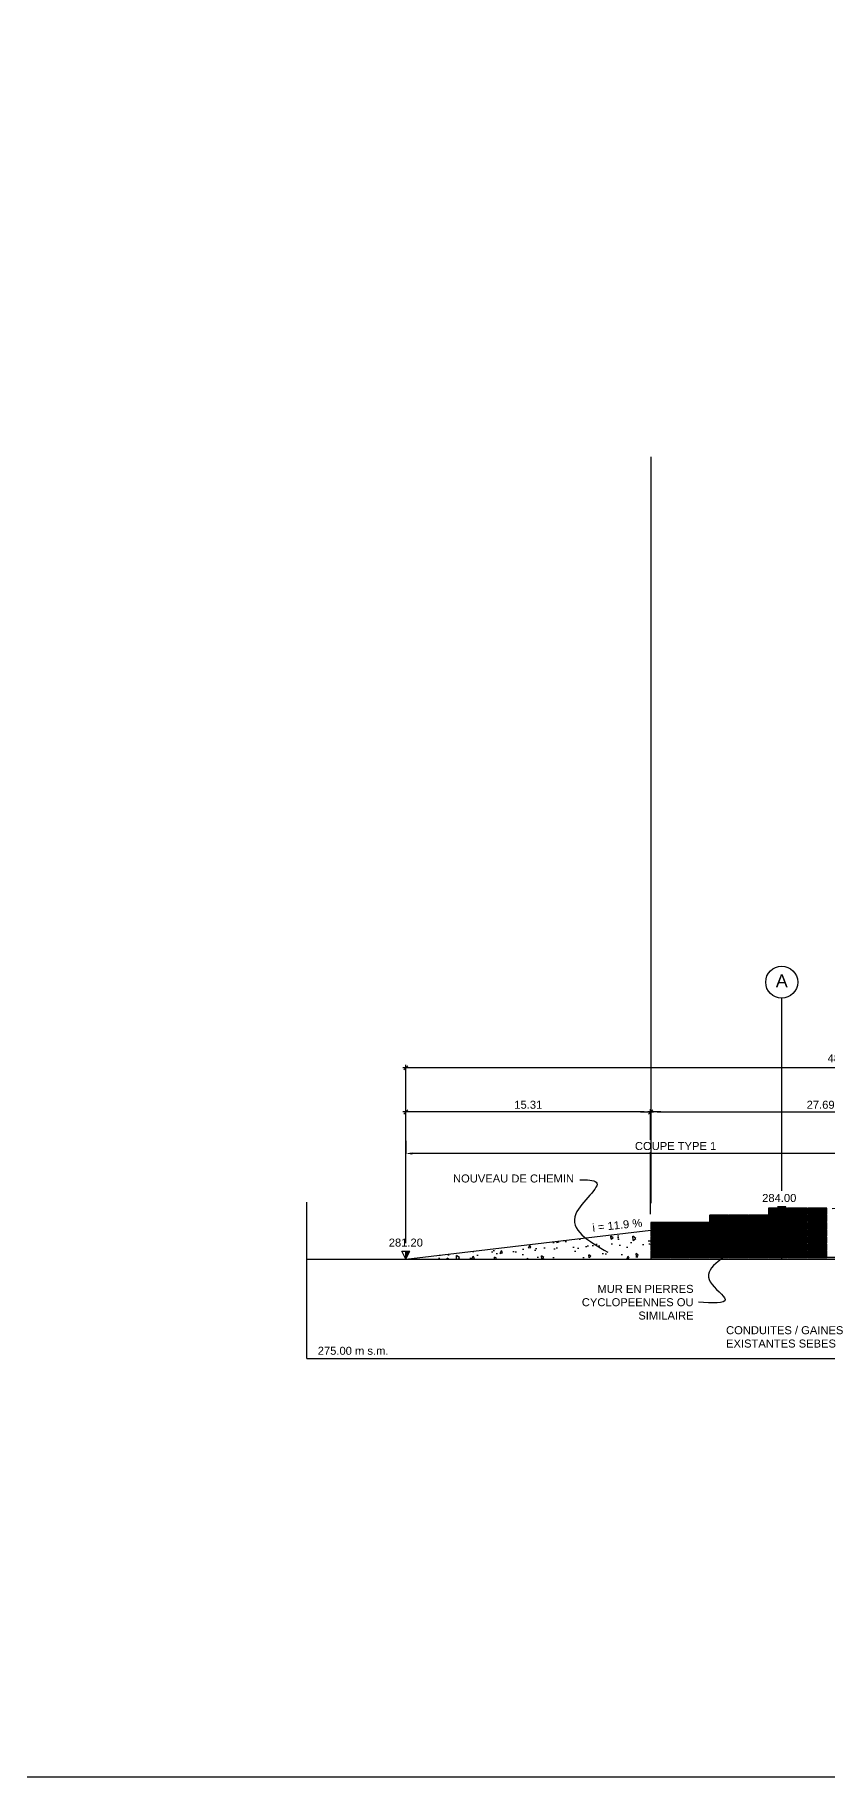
# Model space of a CAD drawing. Extents: x -427 to 62994, y 410 to 109394.
# Drawn here: x -246.4 to -196.9, y 578.1 to 687 of the extents above; entities that cross this region are included whole.
import ezdxf
from ezdxf.enums import TextEntityAlignment as Align

# ---------------------------------------------------------------- set-up
doc = ezdxf.new("R2010")
doc.units = 0
doc.header["$MEASUREMENT"] = 0
doc.linetypes.add('NASCOSTA', pattern=[9.525, 6.35, -3.175])
for name, color, linetype in [('DIME', 6, 'Continuous'), ('LIN010CO', 2, 'Continuous'), ('LIN018CO', 6, 'Continuous'), ('LIN025CO', 7, 'Continuous'), ('LIN035CO', 1, 'Continuous'), ('TEXT035', 1, 'Continuous'), ('TEXT050', 3, 'Continuous'), ('TRATTCOLO-29', 252, 'Continuous'), ('TRATTCOLO-30', 253, 'Continuous')]:
    doc.layers.add(name, color=color, linetype=linetype)
doc.layers.add('no_plot', color=5, linetype='Continuous', plot=False)
doc.styles.add('ARIAL', font='arial.ttf')
doc.styles.add('ROMANS', font='romans.shx')
doc.dimstyles.new('BO1', dxfattribs={"dimtxt": 0.25, "dimasz": 0.2, "dimexe": 0, "dimexo": 0.5, "dimgap": 0.1, "dimtad": 1, "dimzin": 0, "dimdsep": 46, "dimtxsty": 'ROMANS', "dimblk1": 'LINE', "dimblk2": 'LINE', "dimsah": 1, "dimcen": 2.5, "dimclrd": 256, "dimclre": 256, "dimclrt": 1, "dimadec": 0, "dimazin": 0, "dimtfac": 1, "dimtmove": 2, "dimatfit": 3, "dimldrblk": 'LINE', "dimfxl": 1, "dimtvp": 1, "dimtolj": 1, "dimtzin": 0, "dimarcsym": 0})

# ---------------------------------------------------------------- blocks, each defined once
blk = doc.blocks.new('LINE')
for p, q in [((-1.6, 0), (0.45, 0)), ((0, 0.45), (0, -0.45))]:
    blk.add_line(p, q)
at = {"color": 3}
blk.add_line((-0.32, -0.32), (0.32, 0.32), dxfattribs=at)
blk = doc.blocks.new('*D19')
at = {"layer": 'Defpoints', "color": 0, "transparency": 16777216}
for p in [(-223.21, 619.68), (-207.9, 612.3), (-223.21, 610.48)]:
    blk.add_point(p, dxfattribs=at)
at = {"layer": 'DIME', "lineweight": -2, "transparency": 16777216}
blk.add_line((-208.3, 619.68), (-222.81, 619.68), dxfattribs=at)
at = {"layer": 'DIME', "lineweight": -2, "transparency": 16777216, "xscale": 0.4, "yscale": 0.4, "zscale": 0.4, "rotation": 180}
blk.add_blockref('LINE', (-223.21, 619.68), dxfattribs=at)
at = {"layer": 'DIME', "lineweight": -2, "transparency": 16777216, "xscale": 0.4, "yscale": 0.4, "zscale": 0.4}
blk.add_blockref('LINE', (-207.9, 619.68), dxfattribs=at)
at = {"layer": 'DIME', "color": 1, "transparency": 16777216, "insert": (-215.55, 620.13), "char_height": 0.5, "attachment_point": 5, "style": 'ARIAL'}
blk.add_mtext('\\A1;15.31', dxfattribs=at)
blk = doc.blocks.new('*D21')
at = {"layer": 'Defpoints', "color": 0, "transparency": 16777216}
for p in [(-180.21, 619.68), (-180.21, 615.58), (-207.9, 612.3)]:
    blk.add_point(p, dxfattribs=at)
at = {"layer": 'DIME', "lineweight": -2, "transparency": 16777216}
for p, q in [((-207.9, 613.3), (-207.9, 619.68)), ((-207.5, 619.68), (-180.61, 619.68)), ((-180.21, 616.58), (-180.21, 619.68))]:
    blk.add_line(p, q, dxfattribs=at)
at = {"layer": 'DIME', "lineweight": -2, "transparency": 16777216, "xscale": 0.4, "yscale": 0.4, "zscale": 0.4, "rotation": 180}
blk.add_blockref('LINE', (-207.9, 619.68), dxfattribs=at)
at = {"layer": 'DIME', "lineweight": -2, "transparency": 16777216, "xscale": 0.4, "yscale": 0.4, "zscale": 0.4}
blk.add_blockref('LINE', (-180.21, 619.68), dxfattribs=at)
at = {"layer": 'DIME', "color": 1, "transparency": 16777216, "insert": (-194.05, 620.13), "char_height": 0.5, "attachment_point": 5, "style": 'ARIAL'}
blk.add_mtext('\\A1;27.69  MUR CELLULAIRE', dxfattribs=at)
blk = doc.blocks.new('*D22')
at = {"layer": 'Defpoints', "color": 0, "transparency": 16777216}
for p in [(-223.21, 622.44), (-175.21, 616.78), (-223.21, 610.48)]:
    blk.add_point(p, dxfattribs=at)
at = {"layer": 'DIME', "lineweight": -2, "transparency": 16777216}
for p, q in [((-223.21, 611.48), (-223.21, 622.44)), ((-175.61, 622.44), (-222.81, 622.44)), ((-175.21, 617.78), (-175.21, 622.44))]:
    blk.add_line(p, q, dxfattribs=at)
at = {"layer": 'DIME', "lineweight": -2, "transparency": 16777216, "xscale": 0.4, "yscale": 0.4, "zscale": 0.4, "rotation": 180}
blk.add_blockref('LINE', (-223.21, 622.44), dxfattribs=at)
at = {"layer": 'DIME', "lineweight": -2, "transparency": 16777216, "xscale": 0.4, "yscale": 0.4, "zscale": 0.4}
blk.add_blockref('LINE', (-175.21, 622.44), dxfattribs=at)
at = {"layer": 'DIME', "color": 1, "transparency": 16777216, "insert": (-195.96, 623.04), "char_height": 0.5, "attachment_point": 5, "style": 'ARIAL'}
blk.add_mtext('\\A1;48.00', dxfattribs=at)
blk = doc.blocks.new('LIVELLI1')
at = {"layer": 'LIN018CO'}
blk.add_solid([(0, 0.25), (0, 0), (0.125, 0.25)], dxfattribs=at)
at = {"layer": 'LIN035CO'}
for p, q in [((-0.125, 0.25), (0.125, 0.25)), ((0, 0), (-0.125, 0.25)), ((0, 0), (0, 0.25)), ((0, 0), (0.125, 0.25))]:
    blk.add_line(p, q, dxfattribs=at)
at = {"layer": 'TEXT035', "style": 'ARIAL'}
blk.add_attdef('VALORE', text='', height=0.25, dxfattribs=at).set_placement((0, 0.395), align=Align.CENTER)
blk = doc.blocks.new('*D70')
at = {"layer": 'Defpoints', "color": 0, "transparency": 16777216}
for p in [(-223.21, 617.88), (-189.48, 617.88), (-223.21, 617.09)]:
    blk.add_point(p, dxfattribs=at)
at = {"layer": 'DIME', "lineweight": -2, "transparency": 16777216}
for p, q in [((-223.21, 617.88), (-223.21, 617.09)), ((-189.48, 617.88), (-189.48, 617.09)), ((-189.88, 617.09), (-222.81, 617.09))]:
    blk.add_line(p, q, dxfattribs=at)
at = {"layer": 'DIME', "transparency": 16777216}
for points in [[(-222.81, 617.15), (-222.81, 617.02), (-223.21, 617.09)], [(-189.88, 617.15), (-189.88, 617.02), (-189.48, 617.09)]]:
    blk.add_solid(points, dxfattribs=at)
at = {"layer": 'DIME', "color": 1, "transparency": 16777216, "insert": (-206.34, 617.55), "char_height": 0.5, "attachment_point": 5, "style": 'ARIAL', "bg_fill": 3, "box_fill_scale": 1.25, "bg_fill_color": 256, "bg_fill_true_color": 13158600, "bg_fill_transparency": 0}
blk.add_mtext('\\A1;COUPE TYPE 1', dxfattribs=at)
blk = doc.blocks.new('Eléments de talus')
at = {"layer": 'TRATTCOLO-30'}
h = blk.add_hatch(color=256, dxfattribs=at)
h.dxf.hatch_style = 1
h.paths.add_polyline_path([(-191.81, 169.54, 0.414214), (-191.84, 169.56), (-192.99, 169.56, 0.414214), (-193.01, 169.54), (-193.01, 169.19, 0.414214), (-192.99, 169.16), (-191.84, 169.16, 0.414214), (-191.81, 169.19)])
at = {"layer": 'LIN018CO', "flags": 128}
blk.add_lwpolyline([(-191.81, 169.19), (-191.81, 169.54, 0.414214), (-191.84, 169.56), (-192.99, 169.56, 0.414214), (-193.01, 169.54), (-193.01, 169.19, 0.414214), (-192.99, 169.16), (-191.84, 169.16, 0.414214)], format="xyb", close=True, dxfattribs=at)

msp = doc.modelspace()

# ---------------------------------------------------------------- hatches: boundary and pattern name
at = {"layer": 'LIN010CO'}
h = msp.add_hatch(dxfattribs=at)
h.set_pattern_fill('AR-CONC', color=256, scale=0.25, angle=45, style=0)
h.set_pattern_definition([(95, (-14.8876, 441.319), (1.37888, 1.157018), [0.1875, -2.0625]), (40, (-14.8876, 441.319), (-1.57498, 1.08442), [0.15, -1.65]), (145.4514, (-14.7727, 441.4155), (-0.196099, 2.241438), [0.15935, -1.752855]), (91.1842, (-15.2412, 441.6726), (2.179233, 1.594034), [0.28125, -3.09375]), (141.6356, (-15.0596, 441.8054), (-0.069748, 3.37428), [0.239026, -2.629282]), (36.1842, (-15.2412, 441.6726), (-0.06975, 3.37428), [0.225, -2.475]), (66, (-14.976, 441.761), (1.766929, 0.343456), [0.1875, -2.0625]), (11, (-14.976, 441.761), (-0.851771, 1.712021), [0.15, -1.65]), (116.4514, (-14.8288, 441.7896), (0.915159, 2.055477), [0.15935, -1.752855]), (82.5, (-14.8876, 441.31905), (-0.566983, 0.6099745), [0, -1.63, 0, -1.675, 0, -1.65625]), (52.5, (-14.8876, 441.31905), (-0.2321824, 1.1622736), [0, -0.955, 0, -1.5925, 0, -0.63125]), (12.5, (-15.2818, 440.92484), (0.9835454, 0.9038019), [0, -0.625, 0, -1.95, 0, -2.5875]), (2.5, (-15.4586, 440.7481), (0.853975, 1.2078995), [0, -0.8125, 0, -1.295, 0, -1.8375])])
h.paths.add_polyline_path([(-207.898, 610.479), (-207.898, 612.295), (-223.206, 610.479)])
at = {"layer": 'TRATTCOLO-29'}
h = msp.add_hatch(color=256, dxfattribs=at)
h.dxf.hatch_style = 1
edge = h.paths.add_edge_path()
edge.add_line((-180.323, 611.079), (-189.48, 611.079))
edge.add_line((-189.48, 611.079), (-189.48, 610.579))
edge.add_line((-189.48, 610.579), (-193.959, 610.579))
edge.add_spline(control_points=[(-193.959, 610.579), (-194.044, 610.546), (-194.129, 610.513), (-194.213, 610.479)], knot_values=[0.1761017, 0.1761017, 0.1761017, 0.1761017, 0.3625361, 0.3625361, 0.3625361, 0.3625361], degree=3, periodic=0)
edge.add_line((-194.213, 610.479), (-180.823, 610.479))
edge.add_line((-180.823, 610.479), (-180.323, 610.479))
edge.add_line((-180.323, 610.479), (-180.323, 611.079))
h.paths.add_polyline_path([(-199.706, 610.579), (-207.898, 610.579), (-207.898, 610.479), (-199.706, 610.479)])
edge = h.paths.add_edge_path()
edge.add_line((-193.959, 610.579), (-199.706, 610.579))
edge.add_line((-199.706, 610.579), (-199.706, 610.479))
edge.add_line((-199.706, 610.479), (-194.213, 610.479))
edge.add_spline(control_points=[(-194.213, 610.479), (-194.129, 610.513), (-194.044, 610.546), (-193.959, 610.579)], knot_values=[0.1761017, 0.1761017, 0.1761017, 0.1761017, 0.3625361, 0.3625361, 0.3625361, 0.3625361], degree=3, periodic=0)

# ---------------------------------------------------------------- linework, layer by layer
msp.add_line((-229.401, 610.479), (-223.206, 610.479))
at = {"layer": 'LIN010CO'}
for q in [(-229.401, 614.038), (-105.308, 604.279)]:
    msp.add_line((-229.401, 604.279), q, dxfattribs=at)
at = {"layer": 'LIN018CO'}
for p, q in [((-199.706, 614.763), (-199.706, 626.797)), ((-199.706, 610.479), (-199.706, 613.767))]:
    msp.add_line(p, q, dxfattribs=at)
for points in [[(-212.325, 615.446), (-211.302, 615.302), (-212.581, 613.314), (-210.567, 610.913)], [(-202.171, 611.23), (-204.172, 609.059), (-203.236, 607.962), (-204.914, 607.789)]]:
    msp.add_spline(points, degree=3, dxfattribs=at)
at = {"layer": 'LIN025CO', "linetype": 'NASCOSTA', "ltscale": 0.1}
msp.add_line((-207.898, 612.295), (-180.448, 615.551), dxfattribs=at)
at = {"layer": 'LIN025CO', "ltscale": 0.3}
msp.add_line((-223.206, 610.479), (-180.823, 610.479), dxfattribs=at)
at = {"layer": 'LIN025CO', "ltscale": 0.3, "flags": 128}
msp.add_lwpolyline([(-180.323, 611.079), (-189.48, 611.079), (-189.48, 610.579), (-207.898, 610.579), (-207.898, 610.479)], dxfattribs=at)
at = {"layer": 'LIN025CO'}
msp.add_circle((-199.706, 627.797), 1, dxfattribs=at)
at = {"layer": 'LIN035CO'}
msp.add_line((-223.206, 610.479), (-207.898, 612.295), dxfattribs=at)
at = {"layer": 'no_plot', "color": 4}
msp.add_line((-223.206, 610.479), (-96.712, 610.479), dxfattribs=at)

# ---------------------------------------------------------------- block references
ref = msp.add_blockref('LIVELLI1', (-199.706, 613.267), dxfattribs=dict(xscale=2, yscale=2, zscale=2))
ref.add_attrib('VALORE', '284.00', dxfattribs={"layer": 'TEXT035', "height": 0.5, "style": 'ARIAL'}).set_placement((-199.858, 614.057), align=Align.CENTER)
for p in [(-11.204, 443.669), (-9.976, 443.669), (-8.749, 443.669), (-7.521, 444.119), (-7.521, 443.669), (-6.293, 444.119), (-6.293, 443.669), (-5.065, 444.119), (-5.065, 443.669), (-14.888, 443.219), (-14.888, 442.769), (-13.66, 443.219), (-13.66, 442.769), (-12.432, 443.219), (-12.432, 442.769), (-11.204, 443.219), (-11.204, 442.769), (-9.976, 443.219), (-9.976, 442.769), (-8.749, 443.219), (-8.749, 442.769), (-7.521, 443.219), (-7.521, 442.769), (-6.293, 443.219), (-6.293, 442.769), (-5.065, 443.219), (-5.065, 442.769), (-14.888, 442.319), (-14.888, 441.869), (-14.888, 441.419), (-13.66, 442.319), (-13.66, 441.869), (-13.66, 441.419), (-12.432, 442.319), (-12.432, 441.869), (-12.432, 441.419), (-11.204, 442.319), (-11.204, 441.869), (-11.204, 441.419), (-9.976, 442.319), (-9.976, 441.869), (-9.976, 441.419), (-8.749, 442.319), (-8.749, 441.869), (-8.749, 441.419), (-7.521, 442.319), (-7.521, 441.869), (-7.521, 441.419), (-6.293, 442.319), (-6.293, 441.869), (-6.293, 441.419), (-5.065, 442.319), (-5.065, 441.869), (-5.065, 441.419)]:
    msp.add_blockref('Eléments de talus', p)
at = {"xscale": 2, "yscale": 2, "zscale": 2}
msp.add_blockref('LIVELLI1', (-223.206, 610.479), dxfattribs=at).add_auto_attribs({'VALORE': '281.20'})

# ---------------------------------------------------------------- texts
at = {"layer": 'TEXT035', "style": 'ARIAL'}
for s, p in [('NOUVEAU DE CHEMIN ', (-220.257, 615.275)), ('275.00 m s.m.', (-228.715, 604.508))]:
    msp.add_text(s, height=0.5, dxfattribs=at).set_placement(p)
msp.add_text('i = 11.9 %', height=0.5, rotation=5.90842, dxfattribs=at).set_placement((-211.514, 612.198))
at = {"layer": 'TEXT035', "char_height": 0.5, "width": 9.77422, "attachment_point": 3, "style": 'ARIAL'}
for s, insert in [('MUR EN PIERRES CYCLOPEENNES OU SIMILAIRE', (-205.216, 608.876)), ('\\pxql;CONDUITES / GAINES EXISTANTES SEBES', (-193.409, 606.293))]:
    msp.add_mtext(s, dxfattribs=dict(at, insert=insert))
at = {"layer": 'TEXT050', "style": 'ARIAL'}
msp.add_text('A', height=0.8, dxfattribs=at).set_placement((-200.074, 627.478))

# ---------------------------------------------------------------- dimensions: what is measured, and where the dimension line sits
at = {"layer": 'DIME'}
dim = msp.add_linear_dim(base=(-223.206, 622.441), p1=(-175.206, 616.779), p2=(-223.206, 610.479), dimstyle='BO1', override={"dimscale": 2, "dimtxsty": 'ARIAL', "dimse1": 0, "dimse2": 0, "dimadec": 2}, dxfattribs=at)
dim.commit()
dim.dimension.update_dxf_attribs({"geometry": '*D22', "text_midpoint": (-195.963, 623.042), "dimtype": 160})
dim = msp.add_linear_dim(base=(-180.206, 619.676), p1=(-207.898, 612.295), p2=(-180.206, 615.579), text='<>  MUR CELLULAIRE', dimstyle='BO1', override={"dimscale": 2, "dimtxsty": 'ARIAL', "dimadec": 2}, dxfattribs=at)
dim.commit()
dim.dimension.update_dxf_attribs({"geometry": '*D21', "text_midpoint": (-194.052, 620.135)})
dim = msp.add_linear_dim(base=(-223.206, 619.676), p1=(-207.898, 612.295), p2=(-223.206, 610.479), dimstyle='BO1', override={"dimscale": 2, "dimtxsty": 'ARIAL', "dimse1": 1, "dimse2": 1, "dimadec": 2}, dxfattribs=at)
dim.commit()
dim.dimension.update_dxf_attribs({"geometry": '*D19', "text_midpoint": (-215.552, 620.132)})

# ---------------------------------------------------------------- next in the draw order: dimensions: what is measured, and where the dimension line sits
dim = msp.add_linear_dim(base=(-223.206, 617.086), p1=(-189.48, 617.882), p2=(-223.206, 617.882), text='COUPE TYPE 1', dimstyle='BO1', override={"dimscale": 2, "dimexo": 0, "dimtxsty": 'ARIAL', "dimtfill": 1}, dxfattribs=at)
dim.commit()
dim.dimension.update_dxf_attribs({"geometry": '*D70', "text_midpoint": (-206.343, 617.545)})

# ---------------------------------------------------------------- next in the draw order: linework, layer by layer
at = {"layer": 'no_plot', "color": 3}
msp.add_lwpolyline([(-77.123, 578.11), (-426.635, 578.11), (-426.635, 795.885), (-77.123, 795.885)], close=True, dxfattribs=at)
at = {"layer": 'no_plot', "flags": 128}
msp.add_lwpolyline([(-207.898, 660.618), (-207.898, 613.979)], dxfattribs=at)

doc.saveas('drawing.dxf')
